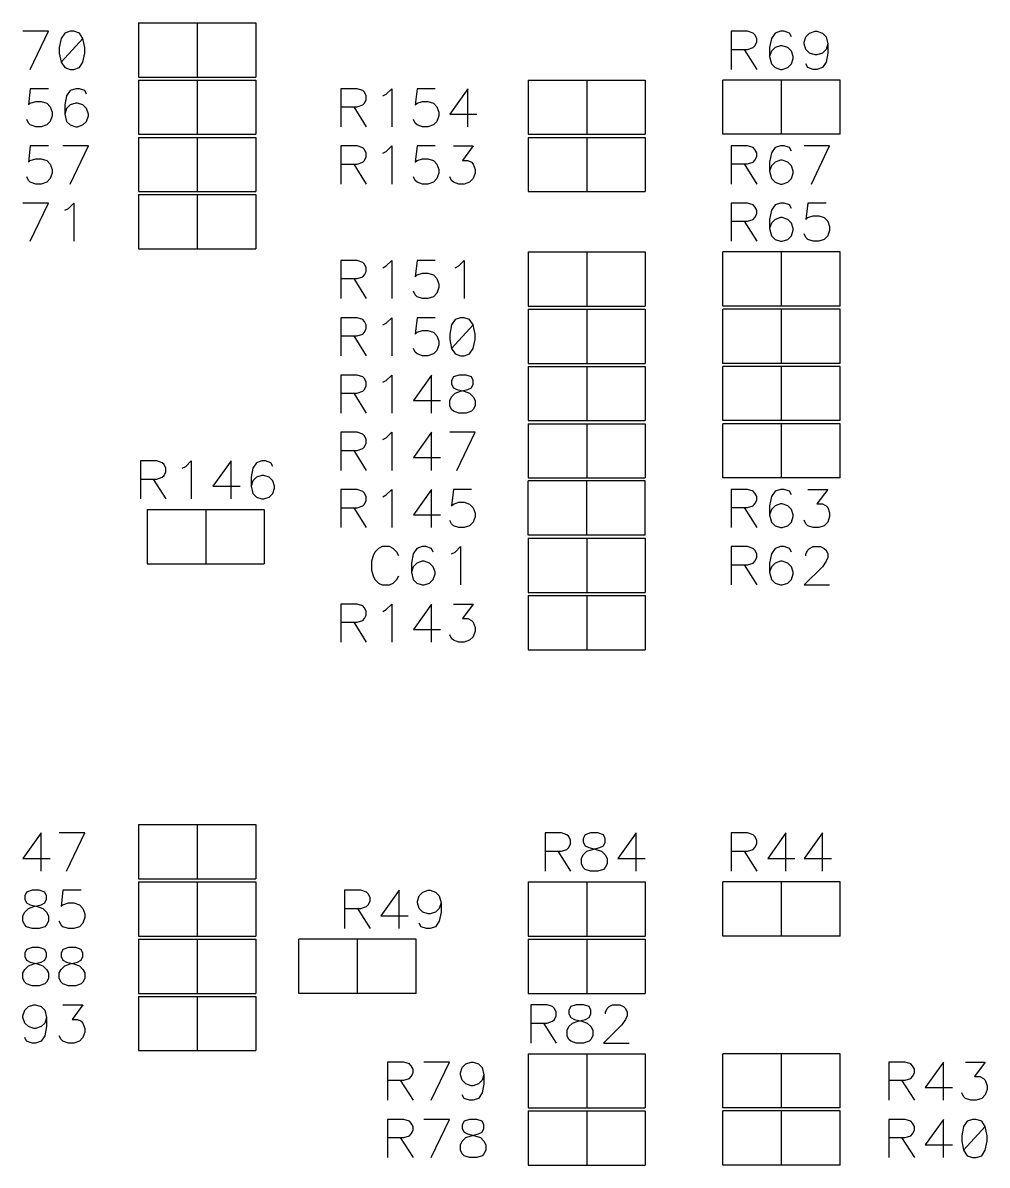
# Model space of a CAD drawing. Extents: x 295 to 953, y 10 to 290.
# Drawn here: x 739.61 to 774.88, y 153.94 to 195.73 of the extents above; entities that cross this region are included whole.
import ezdxf

# ---------------------------------------------------------------- set-up
doc = ezdxf.new("R2010")
doc.units = 0
doc.header["$LTSCALE"] = 5
doc.header["$MEASUREMENT"] = 0
doc.layers.add('DV-INT-A3_BSK', color=2, linetype='CONTINUOUS')

msp = doc.modelspace()

# ---------------------------------------------------------------- linework, layer by layer
at = {"layer": 'DV-INT-A3_BSK', "color": 7}
for p, q in [((743.841, 195.735), (748.128, 195.735)), ((743.841, 195.735), (743.841, 193.752)), ((745.986, 195.735), (745.986, 193.752)), ((748.128, 195.735), (748.128, 193.752)), ((740.547, 195.429), (739.612, 195.429)), ((739.88, 194.029), (740.547, 195.429)), ((741.146, 195.362), (741.012, 195.165)), ((741.343, 195.429), (741.146, 195.362)), ((741.477, 195.429), (741.343, 195.429)), ((741.678, 195.362), (741.477, 195.429)), ((741.808, 195.165), (741.678, 195.362)), ((766.12, 195.429), (765.521, 195.429)), ((765.521, 195.429), (765.521, 194.029)), ((766.321, 195.362), (766.12, 195.429)), ((766.388, 195.295), (766.321, 195.362)), ((766.455, 195.165), (766.388, 195.295)), ((767.122, 195.362), (766.988, 195.165)), ((767.319, 195.429), (767.122, 195.362)), ((767.453, 195.429), (767.319, 195.429)), ((767.654, 195.362), (767.453, 195.429)), ((767.721, 195.227), (767.654, 195.362)), ((768.186, 195.031), (768.253, 195.227)), ((768.253, 195.227), (768.387, 195.362)), ((768.387, 195.362), (768.584, 195.429)), ((768.584, 195.429), (768.651, 195.429)), ((768.651, 195.429), (768.853, 195.362)), ((768.853, 195.362), (768.987, 195.227)), ((768.987, 195.227), (769.05, 194.963)), ((741.012, 195.165), (740.945, 194.829)), ((740.945, 194.829), (740.945, 194.628)), ((741.808, 195.165), (741.012, 194.297)), ((741.875, 194.829), (741.808, 195.165)), ((741.875, 194.628), (741.875, 194.829)), ((766.12, 194.762), (766.321, 194.829)), ((766.321, 194.829), (766.388, 194.896)), ((766.388, 194.896), (766.455, 195.031)), ((766.455, 195.031), (766.455, 195.165)), ((766.988, 195.165), (766.921, 194.829)), ((766.921, 194.829), (766.921, 194.498)), ((767.122, 194.829), (766.988, 194.695)), ((767.319, 194.896), (767.122, 194.829)), ((767.386, 194.896), (767.319, 194.896)), ((767.587, 194.829), (767.386, 194.896)), ((767.721, 194.695), (767.587, 194.829)), ((768.186, 194.963), (768.186, 195.031)), ((768.253, 194.762), (768.186, 194.963)), ((769.05, 194.963), (768.987, 194.762)), ((769.05, 194.963), (769.05, 194.628)), ((740.945, 194.628), (741.012, 194.297)), ((741.808, 194.297), (741.875, 194.628)), ((765.521, 194.762), (766.12, 194.762)), ((765.99, 194.762), (766.455, 194.029)), ((766.988, 194.695), (766.921, 194.498)), ((766.921, 194.498), (766.988, 194.23)), ((767.788, 194.498), (767.721, 194.695)), ((767.721, 194.23), (767.788, 194.431)), ((767.788, 194.431), (767.788, 194.498)), ((768.387, 194.628), (768.253, 194.762)), ((768.584, 194.565), (768.387, 194.628)), ((768.651, 194.565), (768.584, 194.565)), ((768.853, 194.628), (768.651, 194.565)), ((768.987, 194.762), (768.853, 194.628)), ((769.05, 194.628), (768.987, 194.297)), ((741.012, 194.297), (741.146, 194.096)), ((741.146, 194.096), (741.343, 194.029)), ((741.343, 194.029), (741.477, 194.029)), ((741.477, 194.029), (741.678, 194.096)), ((741.678, 194.096), (741.808, 194.297)), ((766.988, 194.23), (767.122, 194.096)), ((767.122, 194.096), (767.319, 194.029)), ((767.319, 194.029), (767.386, 194.029)), ((767.386, 194.029), (767.587, 194.096)), ((767.587, 194.096), (767.721, 194.23)), ((768.32, 194.096), (768.253, 194.23)), ((768.517, 194.029), (768.32, 194.096)), ((768.651, 194.029), (768.517, 194.029)), ((768.853, 194.096), (768.651, 194.029)), ((768.987, 194.297), (768.853, 194.096)), ((743.841, 193.752), (748.128, 193.752)), ((743.841, 193.639), (748.128, 193.639)), ((743.841, 193.639), (743.841, 191.657)), ((745.986, 193.639), (745.986, 191.657)), ((748.128, 193.639), (748.128, 191.657)), ((758.09, 193.639), (762.377, 193.639)), ((758.09, 193.639), (758.09, 191.657)), ((760.236, 193.639), (760.236, 191.657)), ((762.377, 193.639), (762.377, 191.657)), ((769.502, 193.639), (765.215, 193.639)), ((765.215, 191.657), (765.215, 193.639)), ((767.361, 191.657), (767.361, 193.639)), ((769.502, 191.657), (769.502, 193.639)), ((739.884, 193.325), (739.822, 192.73)), ((740.551, 193.325), (739.884, 193.325)), ((741.343, 193.258), (741.213, 193.061)), ((741.544, 193.325), (741.343, 193.258)), ((741.678, 193.325), (741.544, 193.325)), ((741.875, 193.258), (741.678, 193.325)), ((741.942, 193.128), (741.875, 193.258)), ((751.841, 193.325), (751.246, 193.325)), ((751.246, 193.325), (751.246, 191.933)), ((752.042, 193.258), (751.841, 193.325)), ((752.11, 193.195), (752.042, 193.258)), ((752.172, 193.061), (752.11, 193.195)), ((752.772, 193.061), (752.902, 193.128)), ((752.902, 193.128), (753.103, 193.325)), ((753.103, 193.325), (753.103, 191.933)), ((754.029, 193.325), (753.966, 192.73)), ((754.695, 193.325), (754.029, 193.325)), ((755.886, 193.325), (755.223, 192.399)), ((755.886, 191.933), (755.886, 193.325)), ((739.822, 192.73), (739.884, 192.797)), ((739.884, 192.797), (740.086, 192.86)), ((740.086, 192.86), (740.283, 192.86)), ((740.283, 192.86), (740.484, 192.797)), ((740.484, 192.797), (740.614, 192.663)), ((741.213, 193.061), (741.146, 192.73)), ((741.146, 192.73), (741.146, 192.399)), ((741.343, 192.73), (741.213, 192.596)), ((741.544, 192.797), (741.343, 192.73)), ((741.611, 192.797), (741.544, 192.797)), ((741.808, 192.73), (741.611, 192.797)), ((741.942, 192.596), (741.808, 192.73)), ((751.841, 192.663), (752.042, 192.73)), ((752.042, 192.73), (752.11, 192.797)), ((752.11, 192.797), (752.172, 192.927)), ((752.172, 192.927), (752.172, 193.061)), ((753.966, 192.73), (754.029, 192.797)), ((754.029, 192.797), (754.23, 192.86)), ((754.23, 192.86), (754.427, 192.86)), ((754.427, 192.86), (754.628, 192.797)), ((754.628, 192.797), (754.758, 192.663)), ((740.614, 192.663), (740.681, 192.466)), ((740.681, 192.332), (740.614, 192.13)), ((740.681, 192.466), (740.681, 192.332)), ((741.213, 192.596), (741.146, 192.399)), ((741.146, 192.399), (741.213, 192.13)), ((742.009, 192.399), (741.942, 192.596)), ((741.942, 192.13), (742.009, 192.332)), ((742.009, 192.332), (742.009, 192.399)), ((751.246, 192.663), (751.841, 192.663)), ((751.711, 192.663), (752.172, 191.933)), ((754.758, 192.663), (754.825, 192.466)), ((754.825, 192.332), (754.758, 192.13)), ((754.825, 192.466), (754.825, 192.332)), ((755.223, 192.399), (756.217, 192.399)), ((739.822, 192.067), (739.754, 192.197)), ((739.884, 192), (739.822, 192.067)), ((740.086, 191.933), (739.884, 192)), ((740.283, 191.933), (740.086, 191.933)), ((740.484, 192), (740.283, 191.933)), ((740.614, 192.13), (740.484, 192)), ((741.213, 192.13), (741.343, 192)), ((741.343, 192), (741.544, 191.933)), ((741.544, 191.933), (741.611, 191.933)), ((741.611, 191.933), (741.808, 192)), ((741.808, 192), (741.942, 192.13)), ((753.966, 192.067), (753.899, 192.197)), ((754.029, 192), (753.966, 192.067)), ((754.23, 191.933), (754.029, 192)), ((754.427, 191.933), (754.23, 191.933)), ((754.628, 192), (754.427, 191.933)), ((754.758, 192.13), (754.628, 192)), ((743.841, 191.657), (748.128, 191.657)), ((743.841, 191.544), (748.128, 191.544)), ((743.841, 191.544), (743.841, 189.561)), ((745.986, 191.544), (745.986, 189.561)), ((748.128, 191.544), (748.128, 189.561)), ((758.09, 191.657), (762.377, 191.657)), ((758.09, 191.544), (762.377, 191.544)), ((758.09, 191.544), (758.09, 189.561)), ((760.236, 191.544), (760.236, 189.561)), ((762.377, 191.544), (762.377, 189.561)), ((769.502, 191.657), (765.215, 191.657)), ((739.884, 191.229), (739.822, 190.634)), ((740.551, 191.229), (739.884, 191.229)), ((742.009, 191.229), (741.079, 191.229)), ((741.343, 189.838), (742.009, 191.229)), ((751.841, 191.229), (751.246, 191.229)), ((751.246, 191.229), (751.246, 189.838)), ((752.042, 191.162), (751.841, 191.229)), ((752.11, 191.099), (752.042, 191.162)), ((752.172, 190.965), (752.11, 191.099)), ((752.772, 190.965), (752.902, 191.032)), ((752.902, 191.032), (753.103, 191.229)), ((753.103, 191.229), (753.103, 189.838)), ((754.029, 191.229), (753.966, 190.634)), ((754.695, 191.229), (754.029, 191.229)), ((755.358, 191.229), (756.087, 191.229)), ((756.087, 191.229), (755.689, 190.701)), ((766.12, 191.238), (765.521, 191.238)), ((765.521, 191.238), (765.521, 189.838)), ((766.321, 191.171), (766.12, 191.238)), ((766.388, 191.104), (766.321, 191.171)), ((766.455, 190.974), (766.388, 191.104)), ((767.122, 191.171), (766.988, 190.974)), ((767.319, 191.238), (767.122, 191.171)), ((767.453, 191.238), (767.319, 191.238)), ((767.654, 191.171), (767.453, 191.238)), ((767.721, 191.036), (767.654, 191.171)), ((769.117, 191.238), (768.186, 191.238)), ((768.45, 189.838), (769.117, 191.238)), ((739.822, 190.634), (739.884, 190.701)), ((739.884, 190.701), (740.086, 190.764)), ((740.086, 190.764), (740.283, 190.764)), ((740.283, 190.764), (740.484, 190.701)), ((740.484, 190.701), (740.614, 190.567)), ((751.841, 190.567), (752.042, 190.634)), ((752.042, 190.634), (752.11, 190.701)), ((752.11, 190.701), (752.172, 190.831)), ((752.172, 190.831), (752.172, 190.965)), ((753.966, 190.634), (754.029, 190.701)), ((754.029, 190.701), (754.23, 190.764)), ((754.23, 190.764), (754.427, 190.764)), ((754.427, 190.764), (754.628, 190.701)), ((754.628, 190.701), (754.758, 190.567)), ((755.689, 190.701), (755.886, 190.701)), ((755.886, 190.701), (756.02, 190.634)), ((756.02, 190.634), (756.087, 190.567)), ((766.12, 190.571), (766.321, 190.638)), ((766.321, 190.638), (766.388, 190.705)), ((766.388, 190.705), (766.455, 190.84)), ((766.455, 190.84), (766.455, 190.974)), ((766.988, 190.974), (766.921, 190.638)), ((766.921, 190.638), (766.921, 190.307)), ((767.122, 190.638), (766.988, 190.504)), ((767.319, 190.705), (767.122, 190.638)), ((767.386, 190.705), (767.319, 190.705)), ((767.587, 190.638), (767.386, 190.705)), ((767.721, 190.504), (767.587, 190.638)), ((740.614, 190.567), (740.681, 190.37)), ((740.681, 190.236), (740.614, 190.035)), ((740.681, 190.37), (740.681, 190.236)), ((751.246, 190.567), (751.841, 190.567)), ((751.711, 190.567), (752.172, 189.838)), ((754.758, 190.567), (754.825, 190.37)), ((754.825, 190.236), (754.758, 190.035)), ((754.825, 190.37), (754.825, 190.236)), ((756.087, 190.567), (756.154, 190.37)), ((756.154, 190.236), (756.087, 190.035)), ((756.154, 190.37), (756.154, 190.236)), ((765.521, 190.571), (766.12, 190.571)), ((765.99, 190.571), (766.455, 189.838)), ((766.988, 190.504), (766.921, 190.307)), ((766.921, 190.307), (766.988, 190.039)), ((767.788, 190.307), (767.721, 190.504)), ((767.721, 190.039), (767.788, 190.24)), ((767.788, 190.24), (767.788, 190.307)), ((739.822, 189.972), (739.754, 190.102)), ((739.884, 189.905), (739.822, 189.972)), ((740.086, 189.838), (739.884, 189.905)), ((740.283, 189.838), (740.086, 189.838)), ((740.484, 189.905), (740.283, 189.838)), ((740.614, 190.035), (740.484, 189.905)), ((753.966, 189.972), (753.899, 190.102)), ((754.029, 189.905), (753.966, 189.972)), ((754.23, 189.838), (754.029, 189.905)), ((754.427, 189.838), (754.23, 189.838)), ((754.628, 189.905), (754.427, 189.838)), ((754.758, 190.035), (754.628, 189.905)), ((755.29, 189.972), (755.223, 190.102)), ((755.358, 189.905), (755.29, 189.972)), ((755.555, 189.838), (755.358, 189.905)), ((755.756, 189.838), (755.555, 189.838)), ((755.953, 189.905), (755.756, 189.838)), ((756.087, 190.035), (755.953, 189.905)), ((766.988, 190.039), (767.122, 189.905)), ((767.122, 189.905), (767.319, 189.838)), ((767.319, 189.838), (767.386, 189.838)), ((767.386, 189.838), (767.587, 189.905)), ((767.587, 189.905), (767.721, 190.039)), ((743.841, 189.561), (748.128, 189.561)), ((743.841, 189.448), (748.128, 189.448)), ((743.841, 189.448), (743.841, 187.466)), ((745.986, 189.448), (745.986, 187.466)), ((748.128, 189.448), (748.128, 187.466)), ((758.09, 189.561), (762.377, 189.561)), ((740.547, 189.142), (739.612, 189.142)), ((739.88, 187.742), (740.547, 189.142)), ((741.146, 188.878), (741.276, 188.941)), ((741.276, 188.941), (741.477, 189.142)), ((741.477, 189.142), (741.477, 187.742)), ((766.12, 189.142), (765.521, 189.142)), ((765.521, 189.142), (765.521, 187.742)), ((766.321, 189.075), (766.12, 189.142)), ((766.388, 189.008), (766.321, 189.075)), ((766.455, 188.878), (766.388, 189.008)), ((767.122, 189.075), (766.988, 188.878)), ((767.319, 189.142), (767.122, 189.075)), ((767.453, 189.142), (767.319, 189.142)), ((767.654, 189.075), (767.453, 189.142)), ((767.721, 188.941), (767.654, 189.075)), ((768.32, 189.142), (768.253, 188.543)), ((768.987, 189.142), (768.32, 189.142)), ((766.12, 188.476), (766.321, 188.543)), ((766.321, 188.543), (766.388, 188.61)), ((766.388, 188.61), (766.455, 188.744)), ((766.455, 188.744), (766.455, 188.878)), ((766.988, 188.878), (766.921, 188.543)), ((766.921, 188.543), (766.921, 188.212)), ((767.122, 188.543), (766.988, 188.409)), ((767.319, 188.61), (767.122, 188.543)), ((767.386, 188.61), (767.319, 188.61)), ((767.587, 188.543), (767.386, 188.61)), ((767.721, 188.409), (767.587, 188.543)), ((768.253, 188.543), (768.32, 188.61)), ((768.32, 188.61), (768.517, 188.677)), ((768.517, 188.677), (768.718, 188.677)), ((768.718, 188.677), (768.92, 188.61)), ((768.92, 188.61), (769.05, 188.476)), ((765.521, 188.476), (766.12, 188.476)), ((765.99, 188.476), (766.455, 187.742)), ((766.988, 188.409), (766.921, 188.212)), ((766.921, 188.212), (766.988, 187.944)), ((767.788, 188.212), (767.721, 188.409)), ((767.721, 187.944), (767.788, 188.145)), ((767.788, 188.145), (767.788, 188.212)), ((769.05, 188.476), (769.117, 188.279)), ((769.117, 188.145), (769.05, 187.944)), ((769.117, 188.279), (769.117, 188.145)), ((766.988, 187.944), (767.122, 187.809)), ((767.122, 187.809), (767.319, 187.742)), ((767.319, 187.742), (767.386, 187.742)), ((767.386, 187.742), (767.587, 187.809)), ((767.587, 187.809), (767.721, 187.944)), ((768.253, 187.876), (768.186, 188.011)), ((768.32, 187.809), (768.253, 187.876)), ((768.517, 187.742), (768.32, 187.809)), ((768.718, 187.742), (768.517, 187.742)), ((768.92, 187.809), (768.718, 187.742)), ((769.05, 187.944), (768.92, 187.809)), ((743.841, 187.466), (748.128, 187.466)), ((758.09, 187.353), (762.377, 187.353)), ((758.09, 187.353), (758.09, 185.37)), ((760.236, 187.353), (760.236, 185.37)), ((762.377, 187.353), (762.377, 185.37)), ((769.502, 187.353), (765.215, 187.353)), ((765.215, 185.37), (765.215, 187.353)), ((767.361, 185.37), (767.361, 187.353)), ((769.502, 185.37), (769.502, 187.353)), ((751.841, 187.038), (751.246, 187.038)), ((751.246, 187.038), (751.246, 185.647)), ((752.042, 186.971), (751.841, 187.038)), ((752.11, 186.908), (752.042, 186.971)), ((752.172, 186.774), (752.11, 186.908)), ((752.772, 186.774), (752.902, 186.841)), ((752.902, 186.841), (753.103, 187.038)), ((753.103, 187.038), (753.103, 185.647)), ((754.029, 187.038), (753.966, 186.443)), ((754.695, 187.038), (754.029, 187.038)), ((755.425, 186.774), (755.555, 186.841)), ((755.555, 186.841), (755.756, 187.038)), ((755.756, 187.038), (755.756, 185.647)), ((751.841, 186.376), (752.042, 186.443)), ((752.042, 186.443), (752.11, 186.51)), ((752.11, 186.51), (752.172, 186.64)), ((752.172, 186.64), (752.172, 186.774)), ((753.966, 186.443), (754.029, 186.51)), ((754.029, 186.51), (754.23, 186.573)), ((754.23, 186.573), (754.427, 186.573)), ((754.427, 186.573), (754.628, 186.51)), ((754.628, 186.51), (754.758, 186.376)), ((751.246, 186.376), (751.841, 186.376)), ((751.711, 186.376), (752.172, 185.647)), ((754.758, 186.376), (754.825, 186.179)), ((754.825, 186.045), (754.758, 185.844)), ((754.825, 186.179), (754.825, 186.045)), ((753.966, 185.781), (753.899, 185.911)), ((754.029, 185.714), (753.966, 185.781)), ((754.23, 185.647), (754.029, 185.714)), ((754.427, 185.647), (754.23, 185.647)), ((754.628, 185.714), (754.427, 185.647)), ((754.758, 185.844), (754.628, 185.714)), ((758.09, 185.37), (762.377, 185.37)), ((758.09, 185.257), (762.377, 185.257)), ((758.09, 185.257), (758.09, 183.275)), ((760.236, 185.257), (760.236, 183.275)), ((762.377, 185.257), (762.377, 183.275)), ((769.502, 185.37), (765.215, 185.37)), ((769.502, 185.257), (765.215, 185.257)), ((765.215, 183.275), (765.215, 185.257)), ((767.361, 183.275), (767.361, 185.257)), ((769.502, 183.275), (769.502, 185.257)), ((751.841, 184.943), (751.246, 184.943)), ((751.246, 184.943), (751.246, 183.551)), ((752.042, 184.876), (751.841, 184.943)), ((752.11, 184.813), (752.042, 184.876)), ((752.172, 184.679), (752.11, 184.813)), ((752.772, 184.679), (752.902, 184.746)), ((752.902, 184.746), (753.103, 184.943)), ((753.103, 184.943), (753.103, 183.551)), ((754.029, 184.943), (753.966, 184.348)), ((754.695, 184.943), (754.029, 184.943)), ((755.425, 184.876), (755.29, 184.679)), ((755.622, 184.943), (755.425, 184.876)), ((755.756, 184.943), (755.622, 184.943)), ((755.953, 184.876), (755.756, 184.943)), ((756.087, 184.679), (755.953, 184.876)), ((751.841, 184.281), (752.042, 184.348)), ((752.042, 184.348), (752.11, 184.415)), ((752.11, 184.415), (752.172, 184.545)), ((752.172, 184.545), (752.172, 184.679)), ((753.966, 184.348), (754.029, 184.415)), ((754.029, 184.415), (754.23, 184.478)), ((754.23, 184.478), (754.427, 184.478)), ((754.427, 184.478), (754.628, 184.415)), ((754.628, 184.415), (754.758, 184.281)), ((755.29, 184.679), (755.223, 184.348)), ((755.223, 184.348), (755.223, 184.146)), ((756.087, 184.679), (755.29, 183.815)), ((756.154, 184.348), (756.087, 184.679)), ((756.154, 184.146), (756.154, 184.348)), ((751.246, 184.281), (751.841, 184.281)), ((751.711, 184.281), (752.172, 183.551)), ((754.758, 184.281), (754.825, 184.084)), ((754.825, 183.95), (754.758, 183.748)), ((754.825, 184.084), (754.825, 183.95)), ((755.223, 184.146), (755.29, 183.815)), ((756.087, 183.815), (756.154, 184.146)), ((753.966, 183.685), (753.899, 183.815)), ((754.029, 183.618), (753.966, 183.685)), ((754.23, 183.551), (754.029, 183.618)), ((754.427, 183.551), (754.23, 183.551)), ((754.628, 183.618), (754.427, 183.551)), ((754.758, 183.748), (754.628, 183.618)), ((755.29, 183.815), (755.425, 183.618)), ((755.425, 183.618), (755.622, 183.551)), ((755.622, 183.551), (755.756, 183.551)), ((755.756, 183.551), (755.953, 183.618)), ((755.953, 183.618), (756.087, 183.815)), ((758.09, 183.275), (762.377, 183.275)), ((758.09, 183.162), (762.377, 183.162)), ((758.09, 183.162), (758.09, 181.179)), ((760.236, 183.162), (760.236, 181.179)), ((762.377, 183.162), (762.377, 181.179)), ((769.502, 183.275), (765.215, 183.275)), ((769.502, 183.162), (765.215, 183.162)), ((765.215, 181.179), (765.215, 183.162)), ((767.361, 181.179), (767.361, 183.162)), ((769.502, 181.179), (769.502, 183.162)), ((751.841, 182.847), (751.246, 182.847)), ((751.246, 182.847), (751.246, 181.456)), ((752.042, 182.78), (751.841, 182.847)), ((752.11, 182.717), (752.042, 182.78)), ((752.172, 182.583), (752.11, 182.717)), ((752.902, 182.65), (753.103, 182.847)), ((753.103, 182.847), (753.103, 181.456)), ((754.561, 182.847), (753.899, 181.921)), ((754.561, 181.456), (754.561, 182.847)), ((755.358, 182.78), (755.29, 182.65)), ((755.555, 182.847), (755.358, 182.78)), ((755.823, 182.847), (755.555, 182.847)), ((756.02, 182.78), (755.823, 182.847)), ((756.087, 182.65), (756.02, 182.78)), ((751.841, 182.185), (752.042, 182.252)), ((752.042, 182.252), (752.11, 182.319)), ((752.11, 182.319), (752.172, 182.449)), ((752.172, 182.449), (752.172, 182.583)), ((752.772, 182.583), (752.902, 182.65)), ((755.29, 182.65), (755.29, 182.516)), ((755.29, 182.516), (755.358, 182.382)), ((755.358, 182.382), (755.487, 182.319)), ((755.425, 182.185), (755.622, 182.252)), ((755.487, 182.319), (755.756, 182.252)), ((755.622, 182.252), (755.886, 182.319)), ((755.756, 182.252), (755.953, 182.185)), ((755.886, 182.319), (756.02, 182.382)), ((756.02, 182.382), (756.087, 182.516)), ((756.087, 182.516), (756.087, 182.65)), ((751.246, 182.185), (751.841, 182.185)), ((751.711, 182.185), (752.172, 181.456)), ((753.899, 181.921), (754.892, 181.921)), ((755.223, 181.921), (755.29, 182.051)), ((755.223, 181.72), (755.223, 181.921)), ((755.29, 182.051), (755.425, 182.185)), ((755.953, 182.185), (756.087, 182.051)), ((756.087, 182.051), (756.154, 181.921)), ((756.154, 181.921), (756.154, 181.72)), ((755.29, 181.59), (755.223, 181.72)), ((755.358, 181.523), (755.29, 181.59)), ((755.555, 181.456), (755.358, 181.523)), ((755.823, 181.456), (755.555, 181.456)), ((756.02, 181.523), (755.823, 181.456)), ((756.087, 181.59), (756.02, 181.523)), ((756.154, 181.72), (756.087, 181.59)), ((758.09, 181.179), (762.377, 181.179)), ((758.09, 181.066), (762.377, 181.066)), ((758.09, 181.066), (758.09, 179.084)), ((760.236, 181.066), (760.236, 179.084)), ((762.377, 181.066), (762.377, 179.084)), ((769.502, 181.179), (765.215, 181.179)), ((769.502, 181.066), (765.215, 181.066)), ((765.215, 179.084), (765.215, 181.066)), ((767.361, 179.084), (767.361, 181.066)), ((769.502, 179.084), (769.502, 181.066)), ((751.841, 180.752), (751.246, 180.752)), ((751.246, 180.752), (751.246, 179.36)), ((752.042, 180.685), (751.841, 180.752)), ((752.11, 180.622), (752.042, 180.685)), ((752.172, 180.488), (752.11, 180.622)), ((752.902, 180.555), (753.103, 180.752)), ((753.103, 180.752), (753.103, 179.36)), ((754.561, 180.752), (753.899, 179.826)), ((754.561, 179.36), (754.561, 180.752)), ((756.154, 180.752), (755.223, 180.752)), ((755.487, 179.36), (756.154, 180.752)), ((751.841, 180.09), (752.042, 180.157)), ((752.042, 180.157), (752.11, 180.224)), ((752.11, 180.224), (752.172, 180.354)), ((752.172, 180.354), (752.172, 180.488)), ((752.772, 180.488), (752.902, 180.555)), ((751.246, 180.09), (751.841, 180.09)), ((751.711, 180.09), (752.172, 179.36)), ((753.899, 179.826), (754.892, 179.826)), ((744.507, 179.704), (743.912, 179.704)), ((743.912, 179.704), (743.912, 178.313)), ((744.708, 179.637), (744.507, 179.704)), ((744.775, 179.574), (744.708, 179.637)), ((744.838, 179.44), (744.775, 179.574)), ((744.838, 179.306), (744.838, 179.44)), ((745.437, 179.44), (745.567, 179.507)), ((745.567, 179.507), (745.769, 179.704)), ((745.769, 179.704), (745.769, 178.313)), ((747.227, 179.704), (746.565, 178.778)), ((747.227, 178.313), (747.227, 179.704)), ((748.023, 179.44), (747.956, 179.109)), ((748.153, 179.637), (748.023, 179.44)), ((748.354, 179.704), (748.153, 179.637)), ((748.488, 179.704), (748.354, 179.704)), ((748.685, 179.637), (748.488, 179.704)), ((748.753, 179.507), (748.685, 179.637)), ((743.912, 179.042), (744.507, 179.042)), ((744.377, 179.042), (744.838, 178.313)), ((744.507, 179.042), (744.708, 179.109)), ((744.708, 179.109), (744.775, 179.176)), ((744.775, 179.176), (744.838, 179.306)), ((747.956, 179.109), (747.956, 178.778)), ((748.023, 178.975), (747.956, 178.778)), ((748.153, 179.109), (748.023, 178.975)), ((748.354, 179.176), (748.153, 179.109)), ((748.421, 179.176), (748.354, 179.176)), ((748.618, 179.109), (748.421, 179.176)), ((748.753, 178.975), (748.618, 179.109)), ((748.82, 178.778), (748.753, 178.975)), ((758.09, 179.084), (762.377, 179.084)), ((762.377, 178.971), (758.09, 178.971)), ((758.09, 176.988), (758.09, 178.971)), ((760.236, 176.988), (760.236, 178.971)), ((762.377, 176.988), (762.377, 178.971)), ((769.502, 179.084), (765.215, 179.084)), ((746.565, 178.778), (747.558, 178.778)), ((747.956, 178.778), (748.023, 178.51)), ((748.023, 178.51), (748.153, 178.38)), ((748.618, 178.38), (748.753, 178.51)), ((748.753, 178.51), (748.82, 178.711)), ((748.82, 178.711), (748.82, 178.778)), ((751.841, 178.656), (751.246, 178.656)), ((751.246, 178.656), (751.246, 177.265)), ((752.042, 178.589), (751.841, 178.656)), ((752.11, 178.526), (752.042, 178.589)), ((752.172, 178.392), (752.11, 178.526)), ((752.902, 178.459), (753.103, 178.656)), ((753.103, 178.656), (753.103, 177.265)), ((754.561, 178.656), (753.899, 177.73)), ((754.561, 177.265), (754.561, 178.656)), ((755.358, 178.656), (755.29, 178.061)), ((756.02, 178.656), (755.358, 178.656)), ((766.12, 178.665), (765.521, 178.665)), ((765.521, 178.665), (765.521, 177.265)), ((766.321, 178.598), (766.12, 178.665)), ((766.388, 178.531), (766.321, 178.598)), ((766.455, 178.401), (766.388, 178.531)), ((767.122, 178.598), (766.988, 178.401)), ((767.319, 178.665), (767.122, 178.598)), ((767.453, 178.665), (767.319, 178.665)), ((767.654, 178.598), (767.453, 178.665)), ((767.721, 178.463), (767.654, 178.598)), ((768.32, 178.665), (769.05, 178.665)), ((769.05, 178.665), (768.651, 178.132)), ((748.153, 178.38), (748.354, 178.313)), ((748.354, 178.313), (748.421, 178.313)), ((748.421, 178.313), (748.618, 178.38)), ((751.841, 177.994), (752.042, 178.061)), ((752.042, 178.061), (752.11, 178.128)), ((752.11, 178.128), (752.172, 178.258)), ((752.172, 178.258), (752.172, 178.392)), ((752.772, 178.392), (752.902, 178.459)), ((755.29, 178.061), (755.358, 178.128)), ((755.358, 178.128), (755.555, 178.191)), ((755.555, 178.191), (755.756, 178.191)), ((755.756, 178.191), (755.953, 178.128)), ((755.953, 178.128), (756.087, 177.994)), ((766.12, 177.998), (766.321, 178.065)), ((766.321, 178.065), (766.388, 178.132)), ((766.388, 178.132), (766.455, 178.267)), ((766.455, 178.267), (766.455, 178.401)), ((766.988, 178.401), (766.921, 178.065)), ((766.921, 178.065), (766.921, 177.734)), ((767.122, 178.065), (766.988, 177.931)), ((767.319, 178.132), (767.122, 178.065)), ((767.386, 178.132), (767.319, 178.132)), ((767.587, 178.065), (767.386, 178.132)), ((767.721, 177.931), (767.587, 178.065)), ((768.651, 178.132), (768.853, 178.132)), ((768.853, 178.132), (768.987, 178.065)), ((768.987, 178.065), (769.05, 177.998)), ((744.155, 177.923), (748.442, 177.923)), ((744.155, 177.923), (744.155, 175.941)), ((746.301, 177.923), (746.301, 175.941)), ((748.442, 177.923), (748.442, 175.941)), ((751.246, 177.994), (751.841, 177.994)), ((751.711, 177.994), (752.172, 177.265)), ((753.899, 177.73), (754.892, 177.73)), ((756.087, 177.994), (756.154, 177.797)), ((756.154, 177.663), (756.087, 177.462)), ((756.154, 177.797), (756.154, 177.663)), ((765.521, 177.998), (766.12, 177.998)), ((765.99, 177.998), (766.455, 177.265)), ((766.988, 177.931), (766.921, 177.734)), ((766.921, 177.734), (766.988, 177.466)), ((767.788, 177.734), (767.721, 177.931)), ((767.721, 177.466), (767.788, 177.667)), ((767.788, 177.667), (767.788, 177.734)), ((769.05, 177.998), (769.117, 177.801)), ((769.117, 177.667), (769.05, 177.466)), ((769.117, 177.801), (769.117, 177.667)), ((755.29, 177.399), (755.223, 177.529)), ((755.358, 177.332), (755.29, 177.399)), ((755.555, 177.265), (755.358, 177.332)), ((755.756, 177.265), (755.555, 177.265)), ((755.953, 177.332), (755.756, 177.265)), ((756.087, 177.462), (755.953, 177.332)), ((766.988, 177.466), (767.122, 177.332)), ((767.122, 177.332), (767.319, 177.265)), ((767.319, 177.265), (767.386, 177.265)), ((767.386, 177.265), (767.587, 177.332)), ((767.587, 177.332), (767.721, 177.466)), ((768.253, 177.399), (768.186, 177.533)), ((768.32, 177.332), (768.253, 177.399)), ((768.517, 177.265), (768.32, 177.332)), ((768.718, 177.265), (768.517, 177.265)), ((768.92, 177.332), (768.718, 177.265)), ((769.05, 177.466), (768.92, 177.332)), ((762.377, 176.988), (758.09, 176.988)), ((758.09, 176.875), (762.377, 176.875)), ((758.09, 176.875), (758.09, 174.893)), ((760.236, 176.875), (760.236, 174.893)), ((762.377, 176.875), (762.377, 174.893)), ((752.625, 176.502), (752.491, 176.368)), ((752.759, 176.569), (752.625, 176.502)), ((753.023, 176.569), (752.759, 176.569)), ((753.157, 176.502), (753.023, 176.569)), ((753.291, 176.368), (753.157, 176.502)), ((754.025, 176.502), (753.891, 176.305)), ((754.222, 176.569), (754.025, 176.502)), ((754.356, 176.569), (754.222, 176.569)), ((754.557, 176.502), (754.356, 176.569)), ((754.624, 176.368), (754.557, 176.502)), ((755.42, 176.368), (755.622, 176.569)), ((755.622, 176.569), (755.622, 175.169)), ((766.12, 176.569), (765.521, 176.569)), ((765.521, 176.569), (765.521, 175.169)), ((766.321, 176.502), (766.12, 176.569)), ((766.388, 176.435), (766.321, 176.502)), ((766.455, 176.305), (766.388, 176.435)), ((767.122, 176.502), (766.988, 176.305)), ((767.319, 176.569), (767.122, 176.502)), ((767.453, 176.569), (767.319, 176.569)), ((767.654, 176.502), (767.453, 176.569)), ((767.721, 176.368), (767.654, 176.502)), ((768.253, 176.305), (768.32, 176.435)), ((768.32, 176.435), (768.387, 176.502)), ((768.387, 176.502), (768.517, 176.569)), ((768.517, 176.569), (768.786, 176.569)), ((768.786, 176.569), (768.92, 176.502)), ((768.92, 176.502), (768.987, 176.435)), ((768.987, 176.435), (769.05, 176.305)), ((752.424, 176.238), (752.361, 176.037)), ((752.361, 176.037), (752.361, 175.706)), ((752.491, 176.368), (752.424, 176.238)), ((753.358, 176.238), (753.291, 176.368)), ((753.891, 176.305), (753.824, 175.97)), ((753.824, 175.97), (753.824, 175.639)), ((754.025, 175.97), (753.891, 175.836)), ((754.222, 176.037), (754.025, 175.97)), ((754.289, 176.037), (754.222, 176.037)), ((754.49, 175.97), (754.289, 176.037)), ((754.624, 175.836), (754.49, 175.97)), ((755.29, 176.305), (755.42, 176.368)), ((766.12, 175.903), (766.321, 175.97)), ((766.321, 175.97), (766.388, 176.037)), ((766.388, 176.037), (766.455, 176.171)), ((766.455, 176.171), (766.455, 176.305)), ((766.988, 176.305), (766.921, 175.97)), ((766.921, 175.97), (766.921, 175.639)), ((767.122, 175.97), (766.988, 175.836)), ((767.319, 176.037), (767.122, 175.97)), ((767.386, 176.037), (767.319, 176.037)), ((767.587, 175.97), (767.386, 176.037)), ((767.721, 175.836), (767.587, 175.97)), ((768.253, 176.238), (768.253, 176.305)), ((768.987, 176.037), (768.853, 175.836)), ((769.05, 176.171), (768.987, 176.037)), ((769.05, 176.305), (769.05, 176.171)), ((744.155, 175.941), (748.442, 175.941)), ((752.361, 175.706), (752.424, 175.505)), ((753.891, 175.836), (753.824, 175.639)), ((753.824, 175.639), (753.891, 175.371)), ((754.691, 175.639), (754.624, 175.836)), ((754.624, 175.371), (754.691, 175.572)), ((754.691, 175.572), (754.691, 175.639)), ((765.521, 175.903), (766.12, 175.903)), ((765.99, 175.903), (766.455, 175.169)), ((766.988, 175.836), (766.921, 175.639)), ((766.921, 175.639), (766.988, 175.371)), ((767.788, 175.639), (767.721, 175.836)), ((767.721, 175.371), (767.788, 175.572)), ((767.788, 175.572), (767.788, 175.639)), ((768.853, 175.836), (768.186, 175.169)), ((752.424, 175.505), (752.491, 175.371)), ((752.491, 175.371), (752.625, 175.236)), ((752.625, 175.236), (752.759, 175.169)), ((752.759, 175.169), (753.023, 175.169)), ((753.023, 175.169), (753.157, 175.236)), ((753.157, 175.236), (753.291, 175.371)), ((753.291, 175.371), (753.358, 175.505)), ((753.891, 175.371), (754.025, 175.236)), ((754.025, 175.236), (754.222, 175.169)), ((754.222, 175.169), (754.289, 175.169)), ((754.289, 175.169), (754.49, 175.236)), ((754.49, 175.236), (754.624, 175.371)), ((766.988, 175.371), (767.122, 175.236)), ((767.122, 175.236), (767.319, 175.169)), ((767.319, 175.169), (767.386, 175.169)), ((767.386, 175.169), (767.587, 175.236)), ((767.587, 175.236), (767.721, 175.371)), ((768.186, 175.169), (769.117, 175.169)), ((758.09, 174.893), (762.377, 174.893)), ((758.09, 174.78), (762.377, 174.78)), ((758.09, 174.78), (758.09, 172.797)), ((760.236, 174.78), (760.236, 172.797)), ((762.377, 174.78), (762.377, 172.797)), ((751.841, 174.465), (751.246, 174.465)), ((751.246, 174.465), (751.246, 173.074)), ((752.042, 174.398), (751.841, 174.465)), ((752.11, 174.335), (752.042, 174.398)), ((752.172, 174.201), (752.11, 174.335)), ((752.902, 174.268), (753.103, 174.465)), ((753.103, 174.465), (753.103, 173.074)), ((754.561, 174.465), (753.899, 173.539)), ((754.561, 173.074), (754.561, 174.465)), ((755.358, 174.465), (756.087, 174.465)), ((756.087, 174.465), (755.689, 173.937)), ((752.042, 173.87), (752.11, 173.937)), ((752.11, 173.937), (752.172, 174.067)), ((752.172, 174.067), (752.172, 174.201)), ((752.772, 174.201), (752.902, 174.268)), ((755.689, 173.937), (755.886, 173.937)), ((755.886, 173.937), (756.02, 173.87)), ((751.246, 173.803), (751.841, 173.803)), ((751.711, 173.803), (752.172, 173.074)), ((751.841, 173.803), (752.042, 173.87)), ((753.899, 173.539), (754.892, 173.539)), ((756.02, 173.87), (756.087, 173.803)), ((756.087, 173.803), (756.154, 173.606)), ((756.154, 173.472), (756.087, 173.271)), ((756.154, 173.606), (756.154, 173.472)), ((755.29, 173.208), (755.223, 173.338)), ((755.358, 173.141), (755.29, 173.208)), ((755.555, 173.074), (755.358, 173.141)), ((755.756, 173.074), (755.555, 173.074)), ((755.953, 173.141), (755.756, 173.074)), ((756.087, 173.271), (755.953, 173.141)), ((758.09, 172.797), (762.377, 172.797)), ((743.841, 166.398), (748.128, 166.398)), ((743.841, 166.398), (743.841, 164.415)), ((745.986, 166.398), (745.986, 164.415)), ((748.128, 166.398), (748.128, 164.415)), ((740.278, 166.092), (739.612, 165.161)), ((740.278, 164.692), (740.278, 166.092)), ((741.875, 166.092), (740.945, 166.092)), ((741.209, 164.692), (741.875, 166.092)), ((759.31, 166.092), (758.71, 166.092)), ((758.71, 166.092), (758.71, 164.692)), ((759.511, 166.025), (759.31, 166.092)), ((759.578, 165.958), (759.511, 166.025)), ((759.645, 165.828), (759.578, 165.958)), ((760.177, 166.025), (760.11, 165.89)), ((760.378, 166.092), (760.177, 166.025)), ((760.642, 166.092), (760.378, 166.092)), ((760.844, 166.025), (760.642, 166.092)), ((760.911, 165.89), (760.844, 166.025)), ((762.042, 166.092), (761.376, 165.161)), ((762.042, 164.692), (762.042, 166.092)), ((766.12, 166.092), (765.521, 166.092)), ((765.521, 166.092), (765.521, 164.692)), ((766.321, 166.025), (766.12, 166.092)), ((766.388, 165.958), (766.321, 166.025)), ((766.455, 165.828), (766.388, 165.958)), ((767.52, 166.092), (766.853, 165.161)), ((767.52, 164.692), (767.52, 166.092)), ((768.853, 166.092), (768.186, 165.161)), ((768.853, 164.692), (768.853, 166.092)), ((759.511, 165.492), (759.578, 165.559)), ((759.578, 165.559), (759.645, 165.694)), ((759.645, 165.694), (759.645, 165.828)), ((760.11, 165.89), (760.11, 165.761)), ((760.11, 165.761), (760.177, 165.626)), ((760.177, 165.626), (760.311, 165.559)), ((760.311, 165.559), (760.575, 165.492)), ((760.445, 165.492), (760.709, 165.559)), ((760.709, 165.559), (760.844, 165.626)), ((760.844, 165.626), (760.911, 165.761)), ((760.911, 165.761), (760.911, 165.89)), ((766.321, 165.492), (766.388, 165.559)), ((766.388, 165.559), (766.455, 165.694)), ((766.455, 165.694), (766.455, 165.828)), ((739.612, 165.161), (740.609, 165.161)), ((758.71, 165.425), (759.31, 165.425)), ((759.18, 165.425), (759.645, 164.692)), ((759.31, 165.425), (759.511, 165.492)), ((760.043, 165.161), (760.11, 165.291)), ((760.043, 164.96), (760.043, 165.161)), ((760.11, 165.291), (760.244, 165.425)), ((760.244, 165.425), (760.445, 165.492)), ((760.575, 165.492), (760.777, 165.425)), ((760.777, 165.425), (760.911, 165.291)), ((760.911, 165.291), (760.978, 165.161)), ((760.978, 165.161), (760.978, 164.96)), ((761.376, 165.161), (762.373, 165.161)), ((765.521, 165.425), (766.12, 165.425)), ((765.99, 165.425), (766.455, 164.692)), ((766.12, 165.425), (766.321, 165.492)), ((766.853, 165.161), (767.851, 165.161)), ((768.186, 165.161), (769.184, 165.161)), ((760.11, 164.826), (760.043, 164.96)), ((760.177, 164.759), (760.11, 164.826)), ((760.378, 164.692), (760.177, 164.759)), ((760.642, 164.692), (760.378, 164.692)), ((760.844, 164.759), (760.642, 164.692)), ((760.911, 164.826), (760.844, 164.759)), ((760.978, 164.96), (760.911, 164.826)), ((743.841, 164.415), (748.128, 164.415)), ((743.841, 164.302), (748.128, 164.302)), ((743.841, 164.302), (743.841, 162.32)), ((745.986, 164.302), (745.986, 162.32)), ((748.128, 164.302), (748.128, 162.32)), ((758.09, 164.302), (762.377, 164.302)), ((758.09, 164.302), (758.09, 162.32)), ((760.236, 164.302), (760.236, 162.32)), ((762.377, 164.302), (762.377, 162.32)), ((769.502, 164.302), (765.215, 164.302)), ((765.215, 162.32), (765.215, 164.302)), ((767.361, 162.32), (767.361, 164.302)), ((769.502, 162.32), (769.502, 164.302)), ((739.746, 163.929), (739.679, 163.795)), ((739.947, 163.996), (739.746, 163.929)), ((740.211, 163.996), (739.947, 163.996)), ((740.412, 163.929), (740.211, 163.996)), ((740.479, 163.795), (740.412, 163.929)), ((741.079, 163.996), (741.012, 163.397)), ((741.745, 163.996), (741.079, 163.996)), ((751.975, 163.996), (751.376, 163.996)), ((751.376, 163.996), (751.376, 162.596)), ((752.177, 163.929), (751.975, 163.996)), ((752.244, 163.862), (752.177, 163.929)), ((752.311, 163.732), (752.244, 163.862)), ((753.375, 163.996), (752.709, 163.066)), ((753.375, 162.596), (753.375, 163.996)), ((754.109, 163.795), (754.243, 163.929)), ((754.243, 163.929), (754.44, 163.996)), ((754.44, 163.996), (754.507, 163.996)), ((754.507, 163.996), (754.708, 163.929)), ((754.708, 163.929), (754.842, 163.795)), ((739.679, 163.795), (739.679, 163.665)), ((739.679, 163.665), (739.746, 163.531)), ((739.746, 163.531), (739.88, 163.464)), ((739.88, 163.464), (740.144, 163.397)), ((740.014, 163.397), (740.278, 163.464)), ((740.278, 163.464), (740.412, 163.531)), ((740.412, 163.531), (740.479, 163.665)), ((740.479, 163.665), (740.479, 163.795)), ((741.012, 163.397), (741.079, 163.464)), ((741.079, 163.464), (741.276, 163.531)), ((741.276, 163.531), (741.477, 163.531)), ((741.477, 163.531), (741.678, 163.464)), ((741.678, 163.464), (741.808, 163.33)), ((752.177, 163.397), (752.244, 163.464)), ((752.244, 163.464), (752.311, 163.598)), ((752.311, 163.598), (752.311, 163.732)), ((754.042, 163.598), (754.109, 163.795)), ((754.042, 163.531), (754.042, 163.598)), ((754.109, 163.33), (754.042, 163.531)), ((754.842, 163.795), (754.905, 163.531)), ((754.905, 163.531), (754.842, 163.33)), ((754.905, 163.531), (754.905, 163.196)), ((739.612, 163.066), (739.679, 163.196)), ((739.612, 162.865), (739.612, 163.066)), ((739.679, 163.196), (739.813, 163.33)), ((739.813, 163.33), (740.014, 163.397)), ((740.144, 163.397), (740.345, 163.33)), ((740.345, 163.33), (740.479, 163.196)), ((740.479, 163.196), (740.547, 163.066)), ((740.547, 163.066), (740.547, 162.865)), ((741.808, 163.33), (741.875, 163.133)), ((741.875, 163.133), (741.875, 162.999)), ((751.376, 163.33), (751.975, 163.33)), ((751.845, 163.33), (752.311, 162.596)), ((751.975, 163.33), (752.177, 163.397)), ((752.709, 163.066), (753.706, 163.066)), ((754.243, 163.196), (754.109, 163.33)), ((754.44, 163.133), (754.243, 163.196)), ((754.507, 163.133), (754.44, 163.133)), ((754.708, 163.196), (754.507, 163.133)), ((754.842, 163.33), (754.708, 163.196)), ((754.905, 163.196), (754.842, 162.865)), ((739.679, 162.73), (739.612, 162.865)), ((739.746, 162.663), (739.679, 162.73)), ((739.947, 162.596), (739.746, 162.663)), ((740.211, 162.596), (739.947, 162.596)), ((740.412, 162.663), (740.211, 162.596)), ((740.479, 162.73), (740.412, 162.663)), ((740.547, 162.865), (740.479, 162.73)), ((741.012, 162.73), (740.945, 162.865)), ((741.079, 162.663), (741.012, 162.73)), ((741.276, 162.596), (741.079, 162.663)), ((741.477, 162.596), (741.276, 162.596)), ((741.678, 162.663), (741.477, 162.596)), ((741.808, 162.798), (741.678, 162.663)), ((741.875, 162.999), (741.808, 162.798)), ((754.176, 162.663), (754.109, 162.798)), ((754.373, 162.596), (754.176, 162.663)), ((754.507, 162.596), (754.373, 162.596)), ((754.708, 162.663), (754.507, 162.596)), ((754.842, 162.865), (754.708, 162.663)), ((743.841, 162.32), (748.128, 162.32)), ((743.841, 162.207), (748.128, 162.207)), ((743.841, 162.207), (743.841, 160.224)), ((745.986, 162.207), (745.986, 160.224)), ((748.128, 162.207), (748.128, 160.224)), ((753.995, 162.207), (749.708, 162.207)), ((749.708, 160.224), (749.708, 162.207)), ((751.854, 160.224), (751.854, 162.207)), ((753.995, 160.224), (753.995, 162.207)), ((758.09, 162.32), (762.377, 162.32)), ((758.09, 162.207), (762.377, 162.207)), ((758.09, 162.207), (758.09, 160.224)), ((760.236, 162.207), (760.236, 160.224)), ((762.377, 162.207), (762.377, 160.224)), ((769.502, 162.32), (765.215, 162.32)), ((739.746, 161.834), (739.679, 161.699)), ((739.947, 161.901), (739.746, 161.834)), ((740.211, 161.901), (739.947, 161.901)), ((740.412, 161.834), (740.211, 161.901)), ((740.479, 161.699), (740.412, 161.834)), ((741.079, 161.834), (741.012, 161.699)), ((741.276, 161.901), (741.079, 161.834)), ((741.544, 161.901), (741.276, 161.901)), ((741.745, 161.834), (741.544, 161.901)), ((741.808, 161.699), (741.745, 161.834)), ((739.679, 161.699), (739.679, 161.57)), ((739.679, 161.57), (739.746, 161.435)), ((739.746, 161.435), (739.88, 161.368)), ((739.88, 161.368), (740.144, 161.301)), ((740.014, 161.301), (740.278, 161.368)), ((740.278, 161.368), (740.412, 161.435)), ((740.412, 161.435), (740.479, 161.57)), ((740.479, 161.57), (740.479, 161.699)), ((741.012, 161.699), (741.012, 161.57)), ((741.012, 161.57), (741.079, 161.435)), ((741.079, 161.435), (741.209, 161.368)), ((741.209, 161.368), (741.477, 161.301)), ((741.343, 161.301), (741.611, 161.368)), ((741.611, 161.368), (741.745, 161.435)), ((741.745, 161.435), (741.808, 161.57)), ((741.808, 161.57), (741.808, 161.699)), ((739.612, 160.97), (739.679, 161.1)), ((739.612, 160.769), (739.612, 160.97)), ((739.679, 161.1), (739.813, 161.234)), ((739.813, 161.234), (740.014, 161.301)), ((740.144, 161.301), (740.345, 161.234)), ((740.345, 161.234), (740.479, 161.1)), ((740.479, 161.1), (740.547, 160.97)), ((740.547, 160.97), (740.547, 160.769)), ((740.945, 160.97), (741.012, 161.1)), ((740.945, 160.769), (740.945, 160.97)), ((741.012, 161.1), (741.146, 161.234)), ((741.146, 161.234), (741.343, 161.301)), ((741.477, 161.301), (741.678, 161.234)), ((741.678, 161.234), (741.808, 161.1)), ((741.808, 161.1), (741.875, 160.97)), ((741.875, 160.97), (741.875, 160.769)), ((739.679, 160.635), (739.612, 160.769)), ((739.746, 160.568), (739.679, 160.635)), ((739.947, 160.501), (739.746, 160.568)), ((740.211, 160.501), (739.947, 160.501)), ((740.412, 160.568), (740.211, 160.501)), ((740.479, 160.635), (740.412, 160.568)), ((740.547, 160.769), (740.479, 160.635)), ((741.012, 160.635), (740.945, 160.769)), ((741.079, 160.568), (741.012, 160.635)), ((741.276, 160.501), (741.079, 160.568)), ((741.544, 160.501), (741.276, 160.501)), ((741.745, 160.568), (741.544, 160.501)), ((741.808, 160.635), (741.745, 160.568)), ((741.875, 160.769), (741.808, 160.635)), ((743.841, 160.224), (748.128, 160.224)), ((743.841, 160.111), (748.128, 160.111)), ((743.841, 160.111), (743.841, 158.129)), ((745.986, 160.111), (745.986, 158.129)), ((748.128, 160.111), (748.128, 158.129)), ((753.995, 160.224), (749.708, 160.224)), ((758.09, 160.224), (762.377, 160.224)), ((739.679, 159.604), (739.813, 159.738)), ((739.813, 159.738), (740.014, 159.805)), ((740.014, 159.805), (740.077, 159.805)), ((740.077, 159.805), (740.278, 159.738)), ((740.278, 159.738), (740.412, 159.604)), ((741.079, 159.805), (741.808, 159.805)), ((741.808, 159.805), (741.41, 159.273)), ((758.786, 159.805), (758.186, 159.805)), ((758.186, 159.805), (758.186, 158.405)), ((758.987, 159.738), (758.786, 159.805)), ((759.054, 159.671), (758.987, 159.738)), ((759.121, 159.541), (759.054, 159.671)), ((759.653, 159.738), (759.586, 159.604)), ((759.854, 159.805), (759.653, 159.738)), ((760.119, 159.805), (759.854, 159.805)), ((760.32, 159.738), (760.119, 159.805)), ((760.387, 159.604), (760.32, 159.738)), ((760.919, 159.541), (760.986, 159.671)), ((760.986, 159.671), (761.053, 159.738)), ((761.053, 159.738), (761.183, 159.805)), ((761.183, 159.805), (761.451, 159.805)), ((761.451, 159.805), (761.585, 159.738)), ((761.585, 159.738), (761.652, 159.671)), ((761.652, 159.671), (761.715, 159.541)), ((739.612, 159.407), (739.679, 159.604)), ((739.612, 159.34), (739.612, 159.407)), ((739.679, 159.139), (739.612, 159.34)), ((740.412, 159.604), (740.479, 159.34)), ((740.479, 159.34), (740.412, 159.139)), ((740.479, 159.34), (740.479, 159.005)), ((741.41, 159.273), (741.611, 159.273)), ((741.611, 159.273), (741.745, 159.206)), ((758.987, 159.206), (759.054, 159.273)), ((759.054, 159.273), (759.121, 159.407)), ((759.121, 159.407), (759.121, 159.541)), ((759.586, 159.604), (759.586, 159.474)), ((759.586, 159.474), (759.653, 159.34)), ((759.653, 159.34), (759.787, 159.273)), ((759.787, 159.273), (760.051, 159.206)), ((759.922, 159.206), (760.186, 159.273)), ((760.186, 159.273), (760.32, 159.34)), ((760.32, 159.34), (760.387, 159.474)), ((760.387, 159.474), (760.387, 159.604)), ((760.919, 159.474), (760.919, 159.541)), ((761.652, 159.273), (761.518, 159.072)), ((761.715, 159.407), (761.652, 159.273)), ((761.715, 159.541), (761.715, 159.407)), ((739.813, 159.005), (739.679, 159.139)), ((740.014, 158.942), (739.813, 159.005)), ((740.077, 158.942), (740.014, 158.942)), ((740.278, 159.005), (740.077, 158.942)), ((740.412, 159.139), (740.278, 159.005)), ((740.479, 159.005), (740.412, 158.674)), ((741.745, 159.206), (741.808, 159.139)), ((741.808, 159.139), (741.875, 158.942)), ((741.875, 158.942), (741.875, 158.808)), ((758.186, 159.139), (758.786, 159.139)), ((758.656, 159.139), (759.121, 158.405)), ((758.786, 159.139), (758.987, 159.206)), ((759.519, 158.875), (759.586, 159.005)), ((759.519, 158.674), (759.519, 158.875)), ((759.586, 159.005), (759.72, 159.139)), ((759.72, 159.139), (759.922, 159.206)), ((760.051, 159.206), (760.253, 159.139)), ((760.253, 159.139), (760.387, 159.005)), ((760.387, 159.005), (760.454, 158.875)), ((760.454, 158.875), (760.454, 158.674)), ((761.518, 159.072), (760.852, 158.405)), ((739.746, 158.472), (739.679, 158.607)), ((739.947, 158.405), (739.746, 158.472)), ((740.278, 158.472), (740.077, 158.405)), ((740.412, 158.674), (740.278, 158.472)), ((741.012, 158.539), (740.945, 158.674)), ((741.079, 158.472), (741.012, 158.539)), ((741.276, 158.405), (741.079, 158.472)), ((741.678, 158.472), (741.477, 158.405)), ((741.808, 158.607), (741.678, 158.472)), ((741.875, 158.808), (741.808, 158.607)), ((759.586, 158.539), (759.519, 158.674)), ((759.653, 158.472), (759.586, 158.539)), ((759.854, 158.405), (759.653, 158.472)), ((760.32, 158.472), (760.119, 158.405)), ((760.387, 158.539), (760.32, 158.472)), ((760.454, 158.674), (760.387, 158.539)), ((740.077, 158.405), (739.947, 158.405)), ((741.477, 158.405), (741.276, 158.405)), ((743.841, 158.129), (748.128, 158.129)), ((758.09, 158.016), (762.377, 158.016)), ((758.09, 158.016), (758.09, 156.033)), ((760.119, 158.405), (759.854, 158.405)), ((760.236, 158.016), (760.236, 156.033)), ((760.852, 158.405), (761.782, 158.405)), ((762.377, 158.016), (762.377, 156.033)), ((769.502, 158.016), (765.215, 158.016)), ((765.215, 156.033), (765.215, 158.016)), ((767.361, 156.033), (767.361, 158.016)), ((769.502, 156.033), (769.502, 158.016)), ((753.547, 157.71), (752.948, 157.71)), ((752.948, 157.71), (752.948, 156.31)), ((753.748, 157.643), (753.547, 157.71)), ((753.815, 157.576), (753.748, 157.643)), ((753.882, 157.446), (753.815, 157.576)), ((755.215, 157.71), (754.28, 157.71)), ((754.549, 156.31), (755.215, 157.71)), ((755.68, 157.508), (755.814, 157.643)), ((755.814, 157.643), (756.011, 157.71)), ((756.011, 157.71), (756.078, 157.71)), ((756.078, 157.71), (756.28, 157.643)), ((756.28, 157.643), (756.414, 157.508)), ((771.883, 157.71), (771.283, 157.71)), ((771.283, 157.71), (771.283, 156.31)), ((772.084, 157.643), (771.883, 157.71)), ((772.151, 157.576), (772.084, 157.643)), ((772.218, 157.446), (772.151, 157.576)), ((773.282, 157.71), (772.616, 156.779)), ((773.282, 156.31), (773.282, 157.71)), ((774.083, 157.71), (774.812, 157.71)), ((774.812, 157.71), (774.414, 157.177)), ((753.748, 157.11), (753.815, 157.177)), ((753.815, 157.177), (753.882, 157.312)), ((753.882, 157.312), (753.882, 157.446)), ((755.613, 157.312), (755.68, 157.508)), ((755.613, 157.244), (755.613, 157.312)), ((755.68, 157.043), (755.613, 157.244)), ((756.414, 157.508), (756.477, 157.244)), ((756.477, 157.244), (756.414, 157.043)), ((756.477, 157.244), (756.477, 156.909)), ((772.084, 157.11), (772.151, 157.177)), ((772.151, 157.177), (772.218, 157.312)), ((772.218, 157.312), (772.218, 157.446)), ((774.414, 157.177), (774.615, 157.177)), ((774.615, 157.177), (774.749, 157.11)), ((752.948, 157.043), (753.547, 157.043)), ((753.417, 157.043), (753.882, 156.31)), ((753.547, 157.043), (753.748, 157.11)), ((755.814, 156.909), (755.68, 157.043)), ((756.011, 156.846), (755.814, 156.909)), ((756.078, 156.846), (756.011, 156.846)), ((756.28, 156.909), (756.078, 156.846)), ((756.414, 157.043), (756.28, 156.909)), ((756.477, 156.909), (756.414, 156.578)), ((771.283, 157.043), (771.883, 157.043)), ((771.753, 157.043), (772.218, 156.31)), ((771.883, 157.043), (772.084, 157.11)), ((772.616, 156.779), (773.614, 156.779)), ((774.749, 157.11), (774.812, 157.043)), ((774.812, 157.043), (774.879, 156.846)), ((774.879, 156.846), (774.879, 156.712)), ((755.747, 156.377), (755.68, 156.511)), ((755.944, 156.31), (755.747, 156.377)), ((756.28, 156.377), (756.078, 156.31)), ((756.414, 156.578), (756.28, 156.377)), ((774.016, 156.444), (773.949, 156.578)), ((774.083, 156.377), (774.016, 156.444)), ((774.28, 156.31), (774.083, 156.377)), ((774.682, 156.377), (774.481, 156.31)), ((774.812, 156.511), (774.682, 156.377)), ((774.879, 156.712), (774.812, 156.511)), ((756.078, 156.31), (755.944, 156.31)), ((758.09, 156.033), (762.377, 156.033)), ((758.09, 155.92), (762.377, 155.92)), ((758.09, 155.92), (758.09, 153.938)), ((760.236, 155.92), (760.236, 153.938)), ((762.377, 155.92), (762.377, 153.938)), ((769.502, 156.033), (765.215, 156.033)), ((769.502, 155.92), (765.215, 155.92)), ((765.215, 153.938), (765.215, 155.92)), ((767.361, 153.938), (767.361, 155.92)), ((769.502, 153.938), (769.502, 155.92)), ((774.481, 156.31), (774.28, 156.31)), ((753.547, 155.614), (752.948, 155.614)), ((752.948, 155.614), (752.948, 154.214)), ((753.748, 155.547), (753.547, 155.614)), ((753.815, 155.48), (753.748, 155.547)), ((755.215, 155.614), (754.28, 155.614)), ((754.549, 154.214), (755.215, 155.614)), ((755.747, 155.547), (755.68, 155.413)), ((755.944, 155.614), (755.747, 155.547)), ((756.213, 155.614), (755.944, 155.614)), ((756.414, 155.547), (756.213, 155.614)), ((756.477, 155.413), (756.414, 155.547)), ((771.883, 155.614), (771.283, 155.614)), ((771.283, 155.614), (771.283, 154.214)), ((772.084, 155.547), (771.883, 155.614)), ((772.151, 155.48), (772.084, 155.547)), ((773.282, 155.614), (772.616, 154.684)), ((773.282, 154.214), (773.282, 155.614)), ((774.15, 155.547), (774.016, 155.35)), ((774.347, 155.614), (774.15, 155.547)), ((774.481, 155.614), (774.347, 155.614)), ((774.682, 155.547), (774.481, 155.614)), ((774.812, 155.35), (774.682, 155.547)), ((753.748, 155.015), (753.815, 155.082)), ((753.882, 155.35), (753.815, 155.48)), ((753.815, 155.082), (753.882, 155.216)), ((753.882, 155.216), (753.882, 155.35)), ((755.68, 155.413), (755.68, 155.283)), ((755.68, 155.283), (755.747, 155.149)), ((755.747, 155.149), (755.877, 155.082)), ((755.877, 155.082), (756.145, 155.015)), ((756.011, 155.015), (756.28, 155.082)), ((756.28, 155.082), (756.414, 155.149)), ((756.414, 155.149), (756.477, 155.283)), ((756.477, 155.283), (756.477, 155.413)), ((772.084, 155.015), (772.151, 155.082)), ((772.218, 155.35), (772.151, 155.48)), ((772.151, 155.082), (772.218, 155.216)), ((772.218, 155.216), (772.218, 155.35)), ((774.016, 155.35), (773.949, 155.015)), ((774.812, 155.35), (774.016, 154.483)), ((774.879, 155.015), (774.812, 155.35)), ((752.948, 154.948), (753.547, 154.948)), ((753.417, 154.948), (753.882, 154.214)), ((753.547, 154.948), (753.748, 155.015)), ((755.613, 154.684), (755.68, 154.814)), ((755.613, 154.483), (755.613, 154.684)), ((755.68, 154.814), (755.814, 154.948)), ((755.814, 154.948), (756.011, 155.015)), ((756.145, 155.015), (756.347, 154.948)), ((756.347, 154.948), (756.477, 154.814)), ((756.477, 154.814), (756.544, 154.684)), ((756.544, 154.684), (756.544, 154.483)), ((771.283, 154.948), (771.883, 154.948)), ((771.753, 154.948), (772.218, 154.214)), ((771.883, 154.948), (772.084, 155.015)), ((772.616, 154.684), (773.614, 154.684)), ((773.949, 155.015), (773.949, 154.814)), ((773.949, 154.814), (774.016, 154.483)), ((774.812, 154.483), (774.879, 154.814)), ((774.879, 154.814), (774.879, 155.015)), ((755.68, 154.348), (755.613, 154.483)), ((755.747, 154.281), (755.68, 154.348)), ((755.944, 154.214), (755.747, 154.281)), ((756.414, 154.281), (756.213, 154.214)), ((756.477, 154.348), (756.414, 154.281)), ((756.544, 154.483), (756.477, 154.348)), ((774.016, 154.483), (774.15, 154.281)), ((774.15, 154.281), (774.347, 154.214)), ((774.481, 154.214), (774.682, 154.281)), ((774.682, 154.281), (774.812, 154.483)), ((756.213, 154.214), (755.944, 154.214)), ((758.09, 153.938), (762.377, 153.938)), ((769.502, 153.938), (765.215, 153.938)), ((774.347, 154.214), (774.481, 154.214))]:
    msp.add_line(p, q, dxfattribs=at)

doc.saveas('drawing.dxf')
